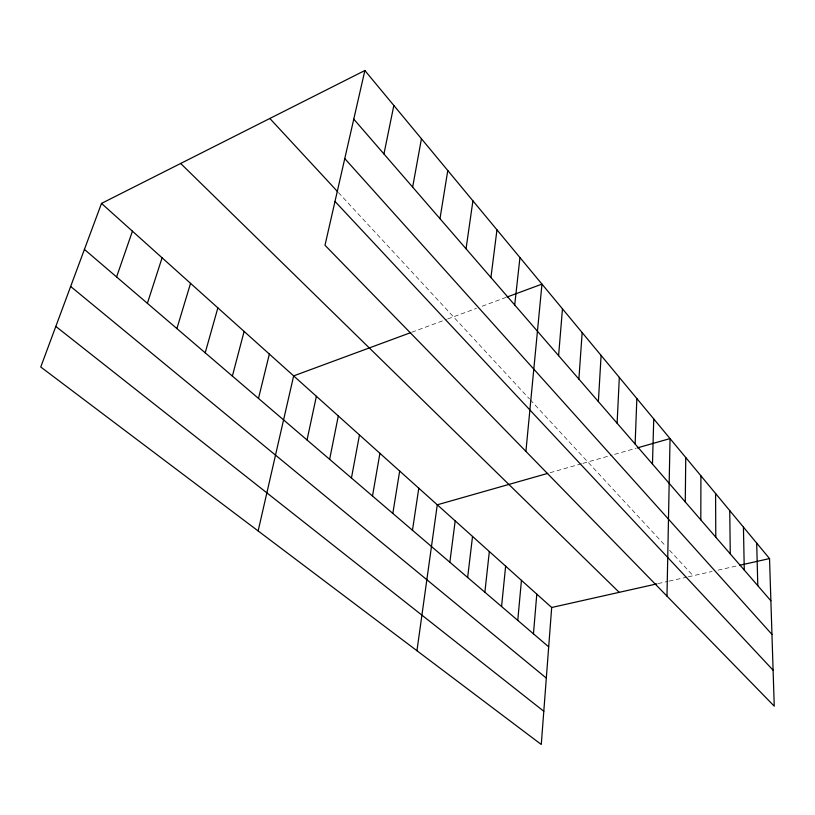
<?xml version="1.0" encoding="UTF-8"?>
<svg xmlns="http://www.w3.org/2000/svg" width="815" height="815" viewBox="0 0 815 815"><rect width="100%" height="100%" fill="white"/><g stroke="black" fill="none" stroke-linecap="round" stroke-linejoin="round"><path stroke-width="0.61" stroke-dasharray="4.08 3.06" d="M411.799 332.225L446.549 319.388M447.7 318.96L476.439 308.345M482.185 306.216L505.769 297.495M550.125 472.7L581.706 463.715M582.929 463.368L612.157 455.055M614.591 454.363L636.026 448.26M658.113 583.591L667.964 581.38M669.166 581.115L687.137 577.081M688.339 576.806L712.127 571.468M718.066 570.133L738.675 565.508M338.459 192.584L529.465 398.932M530.29 399.829L665.437 545.826M669.573 550.288L693.127 575.736"/><path stroke-width="1.22" d="M700.808 519.878L700.92 475.838M685.272 501.948L685.751 457.541M666.986 596.132L670.042 438.582L637.218 447.924M652.469 464.061L653.752 418.941M635.13 444.032L636.851 398.555M617.108 423.23L619.318 377.406M598.373 401.601L601.103 355.442M578.884 379.087L582.165 332.602M101.498 203.414L551.684 607.491L541.272 744.482L40.75 367.005L101.498 203.414L364.865 70.518L769.533 558.581L774.25 706.167L324.991 245.264L364.865 70.518M558.591 355.656L562.472 308.844M533.458 633.815L536.79 594.115M517.759 620.378L521.447 580.341M525.909 451.388L541.965 284.119L506.95 297.068M501.571 606.523L505.636 566.16M484.874 592.23L489.336 551.531M514.703 304.973L519.95 257.56M467.647 577.478L472.527 536.443M490.925 277.518L496.956 229.83M449.849 562.248L455.188 520.877M416.954 650.727L437.278 504.801L547.731 473.383M466.048 248.779L472.924 200.836M412.471 530.249L418.788 488.205M439.978 218.685L447.781 170.518M392.83 513.43L399.676 471.05M372.496 496.029L379.912 453.313M412.645 187.114L421.447 138.754M351.448 478.008L359.466 434.966M329.637 459.334L338.306 415.966M383.947 153.974L393.839 105.461M307.031 439.988L316.383 396.284M258.141 530.952L293.655 375.888L410.638 332.663M258.477 398.423L269.358 354.087M232.377 376.072L244.113 331.43M205.197 352.814L217.87 307.866M176.896 328.577L190.547 283.345M147.383 303.312L162.093 257.805M116.586 276.947L132.438 231.185M551.684 607.491L656.88 583.876M739.888 565.233L769.533 558.581M55.817 326.418L543.799 711.271M70.65 286.473L546.315 678.09M84.414 249.41L548.689 646.855M180.665 163.469L619.196 592.332M334.996 201.417L773.099 670.205M269.836 118.46L337.604 191.668M344.765 158.589L771.958 634.406M353.771 119.133L770.878 600.798M756.697 543.106L757.797 585.69M743.443 527.122L744.268 570.062M729.741 510.598L730.271 553.915M715.58 493.513L715.794 537.187"/></g></svg>
